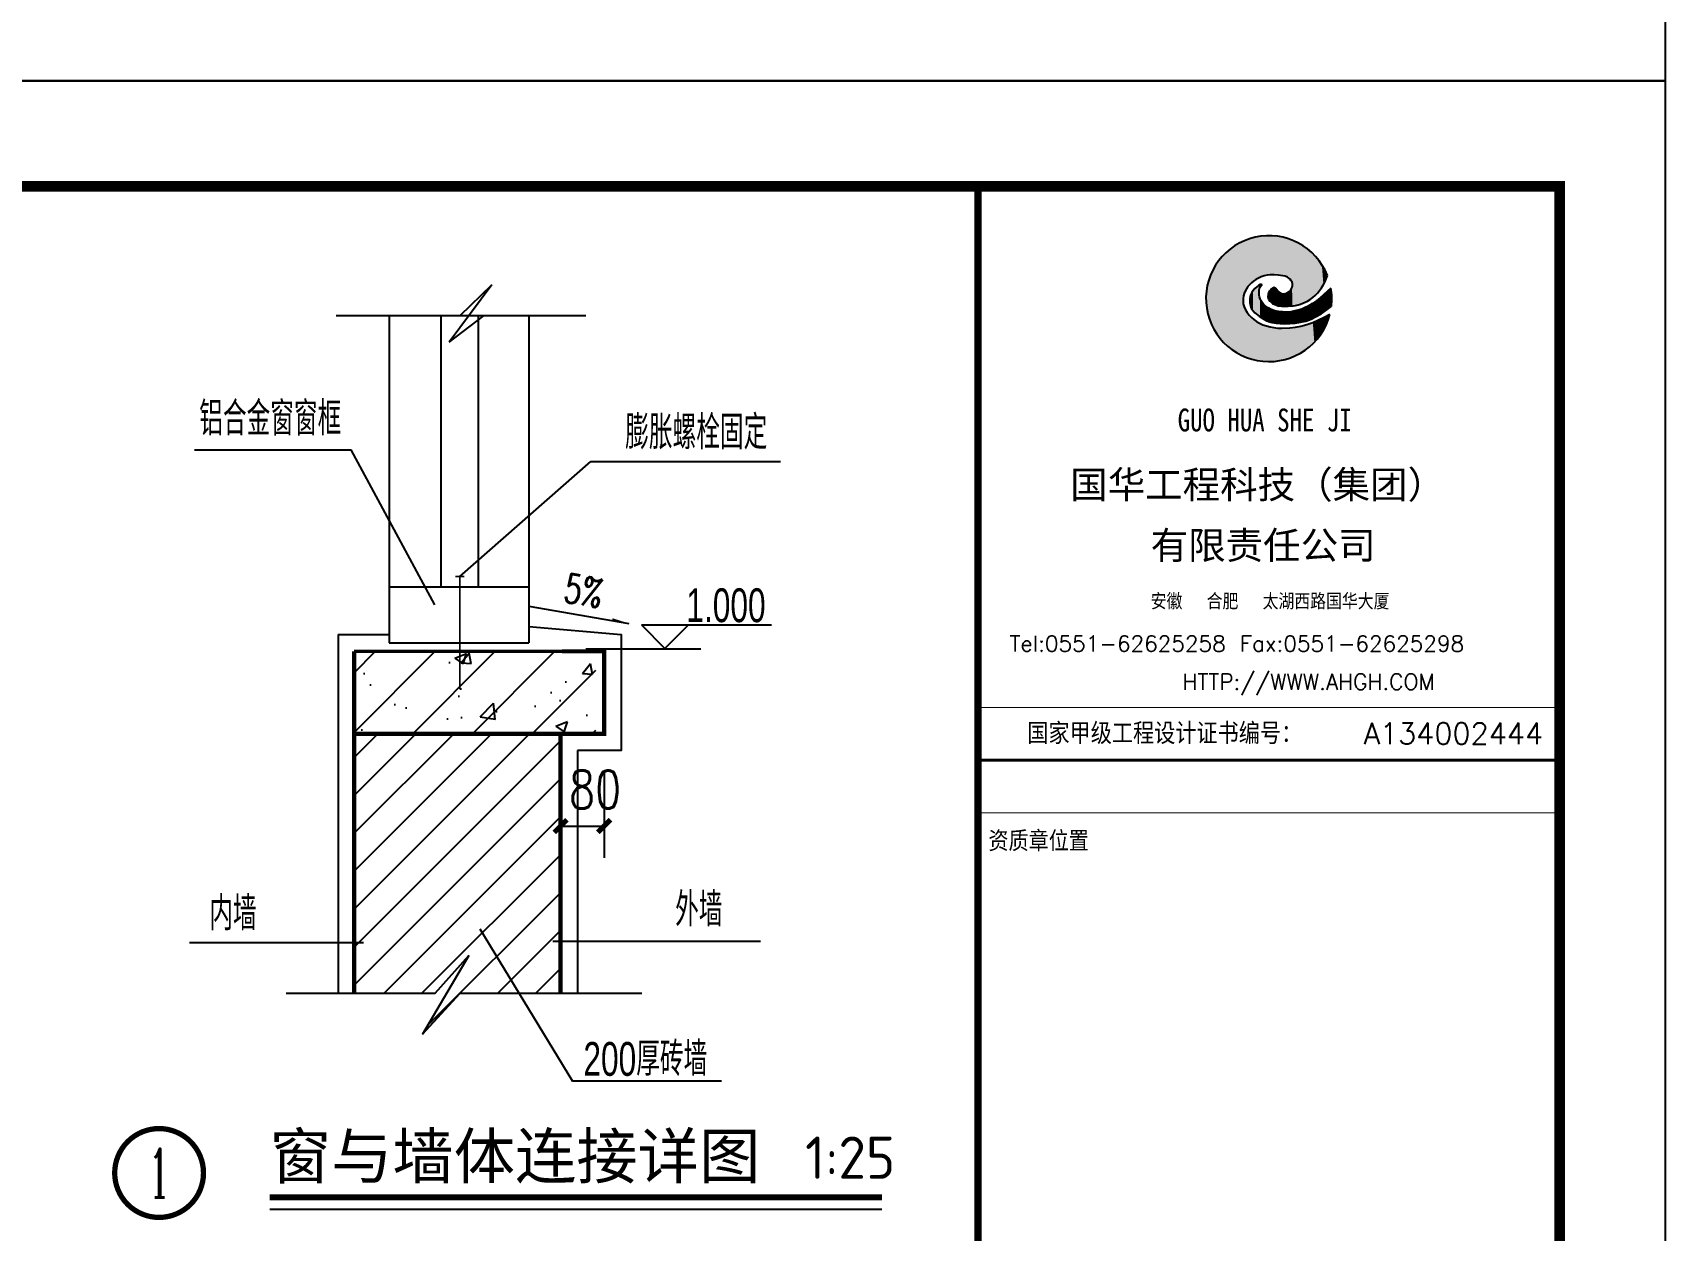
# Model space of a CAD drawing. Extents: x -21908402 to 2288787, y 79687 to 5079726.
# Drawn here: x 2233002 to 2263887, y 176743 to 199396 of the extents above; entities that cross this region are included whole.
import ezdxf
from ezdxf.enums import TextEntityAlignment as Align

# ---------------------------------------------------------------- set-up
doc = ezdxf.new("R2010")
doc.units = 0
doc.header["$LTSCALE"] = 1000
doc.layers.get('0').update_dxf_attribs({"linetype": 'CONTINUOUS'})
doc.layers.get('DEFPOINTS').update_dxf_attribs({"linetype": 'CONTINUOUS'})
for name, color, linetype in [('0___1', 7, 'CONTINUOUS'), ('3', 123, 'CONTINUOUS'), ('DIM_IDEN', 3, 'CONTINUOUS'), ('DIM_SYMB', 3, 'CONTINUOUS'), ('PP-PM-TK', 7, 'CONTINUOUS'), ('PUB_DIM', 3, 'CONTINUOUS'), ('PUB_TEXT', 7, 'CONTINUOUS'), ('PUB_TITLE', 4, 'CONTINUOUS'), ('填充', 8, 'CONTINUOUS')]:
    doc.layers.add(name, color=color, linetype=linetype)
doc.styles.add('-黑体', font='simhei.ttf', dxfattribs={"width": 0.8})
doc.styles.add('_TCH_DIM', font='SIMPLEX', dxfattribs={"bigfont": 'GBCBIG'})
doc.styles.add('_TCH_LABEL', font='COMPLEX', dxfattribs={"bigfont": 'GBCBIG'})
doc.styles.add('CHIN-1', font='')
doc.styles.add('DIM_FONT', font='simplex.shx', dxfattribs={"width": 0.8})
doc.styles.add('SM', font='SIM08', dxfattribs={"width": 0.7, "height": 5, "bigfont": 'HZTXT'})
doc.styles.get("Standard").update_dxf_attribs({"font": 'tssdeng.shx', "width": 0.7, "bigfont": 'hztxt.shx'})
doc.styles.add('STYLE1', font='simhei.ttf', dxfattribs={"width": 0.8})
doc.styles.add('TQ', font='txt.shx', dxfattribs={"width": 0.8, "bigfont": 'hztxt.shx'})
doc.styles.get('CHIN-1').set_extended_font_data('SimSun')
doc.dimstyles.new('DIMN150', dxfattribs={"dimscale": 1.5, "dimtxt": 300, "dimasz": 100, "dimexe": 250, "dimexo": 300, "dimgap": 150, "dimtad": 1, "dimdec": 0, "dimzin": 0, "dimtxsty": 'DIM_FONT', "dimblk": 'ARCHTICK', "dimcen": 0.09, "dimclrt": 7, "dimazin": 3, "dimtfac": 1, "dimtdec": 0, "dimtix": 1, "dimtmove": 0, "dimatfit": 3, "dimtolj": 1, "dimtzin": 0})

# ---------------------------------------------------------------- blocks, each defined once
blk = doc.blocks.new('*U16')
at = {"layer": 'PP-PM-TK', "color": 1}
for points in [[(-504, 535), (-434, -593), (-434, 589)], [(-434, 589), (-390, -619), (-390, 622)], [(-434, -593), (-434, 589), (-390, -619)], [(-390, 622), (-310, -666), (-310, 662)], [(-390, -619), (-390, 622), (-310, -666)], [(-310, 662), (-302, -669), (-302, 667)], [(-310, -666), (-310, 662), (-302, -669)], [(-302, 667), (-300, 1), (-300, 667)], [(-300, 667), (-299, 9), (-299, 668)], [(-299, 668), (-289, 51), (-289, 673)], [(-289, 673), (-287, 62), (-287, 674)], [(-287, 674), (-274, 89), (-274, 680)], [(-274, 680), (-262, 115), (-262, 686)], [(-262, 686), (-255, 126), (-255, 688)], [(-262, 686), (-262, 115), (-262, 686)], [(-255, 688), (-231, 157), (-231, 695)], [(-231, 695), (-227, 163), (-227, 696)], [(-227, 696), (-222, 168), (-222, 697)], [(-222, 697), (-221, 168), (-221, 697)], [(-221, 697), (-215, 174), (-215, 699)], [(-215, 699), (-211, 177), (-211, 700)], [(-211, 700), (-202, 186), (-202, 703)], [(-202, 703), (-199, 188), (-199, 704)], [(-199, 704), (-185, 201), (-185, 708)], [(-185, 708), (-183, 203), (-183, 708)], [(-183, 708), (-179, 206), (-179, 709)], [(-179, 709), (-176, 208), (-176, 710)], [(-176, 710), (-175, 208), (-175, 710)], [(-175, 710), (-163, 216), (-163, 714)], [(-163, 714), (-142, 228), (-142, 719)], [(-142, 719), (-124, 239), (-124, 724)], [(-124, 724), (-123, 240), (-123, 724)], [(-123, 724), (-122, 240), (-122, 724)], [(-122, 724), (-114, 243), (-114, 725)], [(-114, 725), (-112, 244), (-112, 725)], [(-112, 725), (-112, 244), (-112, 725)], [(-112, 725), (-111, 244), (-111, 725)], [(-111, 725), (-110, 245), (-110, 725)], [(-110, 725), (-105, 247), (-105, 725)], [(-105, 725), (-102, 248), (-102, 726)], [(-102, 726), (-101, 249), (-101, 726)], [(-101, 726), (-95, 251), (-95, 726)], [(-95, 726), (-89, 254), (-89, 727)], [(-89, 727), (-85, 255), (-85, 727)], [(-85, 727), (-83, 256), (-83, 727)], [(-83, 727), (-79, 257), (-79, 727)], [(-79, 727), (-59, 265), (-59, 729)], [(-59, 729), (-54, 267), (-54, 729)], [(-54, 729), (-45, 270), (-45, 730)], [(-45, 730), (-34, 272), (-34, 731)], [(-34, 731), (-28, 273), (-28, 731)], [(-28, 731), (-19, 276), (-19, 732)], [(-19, 732), (-12, 276), (-12, 732)], [(-12, 732), (-10, 277), (-10, 732)], [(-10, 732), (-10, 277), (-10, 732)], [(-10, 732), (-9, 277), (-9, 732)], [(-9, 732), (-4, 277), (-4, 733)], [(-4, 733), (-3, 277), (-3, 733)], [(-3, 733), (2, 278), (2, 733)], [(2, 733), (7, 279), (7, 734)], [(7, 734), (16, 280), (16, 734)], [(16, 280), (16, 734), (18, 279)], [(16, 734), (18, 279), (18, 734)], [(18, 279), (18, 734), (21, 279)], [(21, 279), (21, 734), (28, 279)], [(28, 279), (28, 733), (30, 279)], [(30, 279), (30, 733), (40, 278)], [(40, 278), (40, 732), (44, 278)], [(44, 278), (44, 731), (58, 277)], [(58, 277), (58, 730), (69, 276)], [(69, 276), (69, 728), (70, 276)], [(70, 276), (70, 728), (84, 275)], [(84, 275), (84, 726), (85, 275)], [(85, 275), (85, 726), (108, 274)], [(108, 274), (108, 723), (108, 274)], [(108, 274), (108, 723), (108, 274)], [(108, 274), (108, 723), (109, 274)], [(109, 274), (109, 723), (112, 273)], [(112, 273), (112, 723), (135, 270)], [(135, 270), (135, 720), (147, 269)], [(147, 269), (147, 719), (152, 268)], [(152, 268), (152, 718), (152, 268)], [(152, 268), (152, 718), (159, 268)], [(159, 268), (159, 717), (160, 267)], [(160, 267), (160, 717), (164, 267)], [(164, 267), (164, 716), (171, 265)], [(171, 265), (171, 713), (179, 263)], [(179, 263), (179, 711), (185, 262)], [(185, 262), (185, 709), (191, 261)], [(191, 261), (191, 707), (207, 254)], [(207, 254), (207, 702), (209, 253)], [(209, 253), (209, 701), (217, 250)], [(217, 250), (217, 698), (225, 244)], [(225, 244), (225, 696), (243, 230)], [(243, 230), (243, 690), (246, 228)], [(246, 228), (246, 689), (248, 227)], [(248, 227), (248, 688), (249, 226)], [(249, 226), (249, 688), (255, 216)], [(255, 216), (255, 686), (266, 199)], [(266, 199), (266, 682), (270, 192)], [(270, 192), (270, 681), (276, 155)], [(-627, 377), (-598, -422), (-598, 427)], [(-598, 427), (-540, -498), (-540, 493)], [(-598, -422), (-598, 427), (-540, -498)], [(-540, 493), (-504, -531), (-504, 535)], [(-540, -498), (-540, 493), (-504, -531)], [(-504, -531), (-504, 535), (-434, -593)], [(-715, 168), (-689, -255), (-689, 245)], [(-689, 245), (-669, -296), (-669, 303)], [(-689, -255), (-689, 245), (-669, -296)], [(-669, 303), (-627, -384), (-627, 377)], [(-669, -296), (-669, 303), (-627, -384)], [(-627, -384), (-627, 377), (-598, -422)], [(-734, 26), (-725, -117), (-725, 92)], [(-725, 92), (-715, -155), (-715, 168)], [(-725, -117), (-725, 92), (-715, -155)], [(-715, -155), (-715, 168), (-689, -255)], [(-222, 3), (-221, -43), (-221, 4)], [(-221, 4), (-215, -82), (-215, 32)], [(-221, -43), (-221, 4), (-215, -82)], [(-215, 32), (-211, -92), (-211, 48)], [(-215, -82), (-215, 32), (-211, -92)], [(-211, 48), (-202, -118), (-202, 68)], [(-211, -92), (-211, 48), (-202, -118)], [(-202, 68), (-199, -122), (-199, 73)], [(-202, -118), (-202, 68), (-199, -122)], [(-199, 73), (-185, -143), (-185, 93)], [(-199, -122), (-199, 73), (-185, -143)], [(-185, 93), (-183, -145), (-183, 96)], [(-185, -143), (-185, 93), (-183, -145)], [(-183, 96), (-179, -149), (-179, 100)], [(-183, -145), (-183, 96), (-179, -149)], [(-179, 100), (-176, -152), (-176, 103)], [(-179, -149), (-179, 100), (-176, -152)], [(-176, 103), (-175, -153), (-175, 104)], [(-176, -152), (-176, 103), (-175, -153)], [(-175, 104), (-163, -165), (-163, 116)], [(-175, -153), (-175, 104), (-163, -165)], [(-163, 116), (-142, -181), (-142, 137)], [(-163, -165), (-163, 116), (-142, -181)], [(-142, 137), (-124, -195), (-124, 151)], [(-142, -181), (-142, 137), (-124, -195)], [(-124, 151), (-123, -196), (-123, 152)], [(-124, -195), (-124, 151), (-123, -196)], [(-123, 152), (-122, -196), (-122, 153)], [(-123, -196), (-123, 152), (-122, -196)], [(-122, 153), (-114, -202), (-114, 157)], [(-122, -196), (-122, 153), (-114, -202)], [(-114, 157), (-112, 107), (-112, 158)], [(-114, -202), (-114, 87), (-112, -204)], [(-112, 158), (-111, 117), (-111, 159)], [(-112, 158), (-112, 108), (-112, 158)], [(-112, -204), (-112, 45), (-112, -204)], [(-112, -204), (-112, 42), (-111, -204)], [(-111, 159), (-110, 119), (-110, 159)], [(-111, -204), (-111, 38), (-110, -205)], [(-110, 159), (-105, 131), (-105, 162)], [(-110, -205), (-110, 34), (-105, -208)], [(-105, 162), (-102, 135), (-102, 164)], [(-105, -208), (-105, 12), (-102, -210)], [(-102, 164), (-101, 137), (-101, 165)], [(-101, 165), (-95, 145), (-95, 166)], [(-95, 166), (-89, 151), (-89, 167)], [(-12, 25), (-10, 11), (-10, 47)], [(-10, 47), (-9, 4), (-9, 50)], [(-10, 11), (-10, 47), (-10, 10)], [(-10, 47), (-10, 10), (-10, 47)], [(-10, 10), (-10, 47), (-9, 4)], [(-9, 50), (-4, -7), (-4, 68)], [(-9, 4), (-9, 50), (-4, -7)], [(-4, 68), (-3, -8), (-3, 69)], [(-4, -7), (-4, 68), (-3, -8)], [(-3, 69), (2, -19), (2, 80)], [(-3, -8), (-3, 69), (2, -19)], [(2, 80), (7, -24), (7, 87)], [(2, -19), (2, 80), (7, -24)], [(7, 87), (16, -35), (16, 98)], [(7, -24), (7, 87), (16, -35)], [(16, 98), (18, -37), (18, 100)], [(16, -35), (16, 98), (18, -37)], [(18, 100), (21, -39), (21, 103)], [(18, -37), (18, 100), (21, -39)], [(21, 103), (28, -45), (28, 111)], [(21, -39), (21, 103), (28, -45)], [(28, 111), (30, -46), (30, 113)], [(28, -45), (28, 111), (30, -46)], [(30, 113), (40, -53), (40, 121)], [(30, -46), (30, 113), (40, -53)], [(40, 121), (44, -56), (44, 124)], [(40, -53), (40, 121), (44, -56)], [(44, 124), (58, -63), (58, 135)], [(44, -56), (44, 124), (58, -63)], [(58, -63), (58, 135), (69, -69)], [(69, -69), (69, 126), (70, -69)], [(70, -69), (70, 125), (84, -74)], [(84, -74), (84, 113), (85, -74)], [(85, -74), (85, 112), (108, -81)], [(108, -81), (108, 88), (108, -82)], [(108, -82), (108, 87), (108, -82)], [(108, -82), (108, 87), (109, -82)], [(109, -82), (109, 87), (112, -82)], [(112, -82), (112, 84), (135, -86)], [(135, -86), (135, 66), (147, -88)], [(147, -88), (147, 62), (152, -88)], [(152, -88), (152, 60), (152, -89)], [(152, -89), (152, 60), (159, -89)], [(159, -89), (159, 59), (160, -89)], [(160, -89), (160, 59), (164, -89)], [(164, -89), (164, 59), (171, -89)], [(171, 58), (179, -90), (179, 60)], [(171, -89), (171, 58), (179, -90)], [(179, 60), (185, -90), (185, 61)], [(179, -90), (179, 60), (185, -90)], [(185, 61), (191, -90), (191, 62)], [(191, 62), (207, -89), (207, 65)], [(207, 65), (209, -89), (209, 66)], [(209, 66), (217, -89), (217, 70)], [(217, 70), (225, -89), (225, 75)], [(225, 75), (243, -87), (243, 86)], [(243, 86), (246, -86), (246, 91)], [(246, 91), (248, -86), (248, 93)], [(248, 93), (249, -86), (249, 94)], [(249, 94), (255, -86), (255, 102)], [(255, 102), (266, -84), (266, 117)], [(266, 117), (270, -84), (270, 133)], [(270, 133), (276, -83), (276, 155)], [(569, -14), (588, -190), (588, 2)], [(588, 2), (593, -187), (593, 6)], [(593, 6), (610, -177), (610, 20)], [(610, 20), (616, -173), (616, 25)], [(616, 25), (618, -171), (618, 27)], [(618, 27), (637, -159), (637, 43)], [(637, 43), (643, -155), (643, 48)], [(643, 48), (653, -148), (653, 57)], [(653, 57), (662, -142), (662, 66)], [(662, 66), (664, -140), (664, 68)], [(664, 68), (683, -126), (683, 86)], [(683, 86), (711, -105), (711, 112)], [(711, 112), (724, -95), (724, 124)], [(-302, -669), (-302, -30), (-300, -669)], [(-300, -669), (-300, -43), (-299, -670)], [(-299, -670), (-299, -61), (-289, -673)], [(-289, -673), (-289, -97), (-287, -674)], [(-287, -674), (-287, -102), (-274, -679)], [(-274, -679), (-274, -130), (-262, -683)], [(-262, -683), (-262, -150), (-262, -683)], [(-262, -683), (-262, -150), (-255, -686)], [(-255, -686), (-255, -162), (-231, -694)], [(-102, -210), (-102, -2), (-101, -212)], [(-101, -212), (-101, -5), (-95, -215)], [(-95, -215), (-95, -17), (-89, -219)], [(-89, -219), (-89, -28), (-85, -222)], [(-85, -222), (-85, -35), (-83, -223)], [(-83, -223), (-83, -39), (-79, -226)], [(-79, -226), (-79, -46), (-59, -239)], [(-59, -239), (-59, -68), (-54, -241)], [(-54, -241), (-54, -73), (-45, -246)], [(-45, -246), (-45, -83), (-34, -252)], [(-34, -252), (-34, -91), (-28, -254)], [(-28, -254), (-28, -95), (-19, -259)], [(-19, -259), (-19, -101), (-12, -263)], [(-12, -263), (-12, -106), (-10, -264)], [(-10, -264), (-10, -108), (-10, -264)], [(-10, -264), (-10, -108), (-9, -264)], [(-9, -264), (-9, -108), (-4, -267)], [(-4, -267), (-4, -111), (-3, -267)], [(-3, -267), (-3, -111), (2, -269)], [(2, -269), (2, -114), (7, -270)], [(7, -270), (7, -116), (16, -273)], [(16, -273), (16, -121), (18, -274)], [(18, -274), (18, -122), (21, -274)], [(21, -274), (21, -123), (28, -277)], [(28, -277), (28, -127), (30, -277)], [(30, -277), (30, -128), (40, -280)], [(40, -280), (40, -131), (44, -281)], [(44, -281), (44, -133), (58, -283)], [(58, -283), (58, -137), (69, -285)], [(69, -285), (69, -141), (70, -285)], [(70, -285), (70, -141), (84, -288)], [(84, -288), (84, -144), (85, -288)], [(85, -288), (85, -144), (108, -289)], [(108, -289), (108, -149), (108, -289)], [(108, -289), (108, -149), (108, -289)], [(108, -289), (108, -149), (109, -289)], [(109, -289), (109, -150), (112, -289)], [(112, -289), (112, -150), (135, -291)], [(135, -291), (135, -153), (147, -291)], [(147, -291), (147, -154), (152, -291)], [(152, -291), (152, -155), (152, -291)], [(152, -291), (152, -155), (159, -292)], [(159, -292), (159, -155), (160, -292)], [(160, -292), (160, -156), (164, -292)], [(164, -292), (164, -156), (171, -292)], [(171, -292), (171, -156), (179, -293)], [(207, -156), (209, -291), (209, -156)], [(209, -156), (217, -291), (217, -155)], [(217, -155), (225, -290), (225, -155)], [(225, -155), (243, -289), (243, -153)], [(243, -153), (246, -289), (246, -153)], [(246, -153), (248, -289), (248, -153)], [(248, -153), (249, -289), (249, -153)], [(249, -153), (255, -289), (255, -152)], [(255, -152), (266, -288), (266, -150)], [(266, -150), (270, -288), (270, -150)], [(270, -150), (276, -288), (276, -149)], [(276, -149), (283, -287), (283, -147)], [(283, -147), (296, -287), (296, -145)], [(296, -145), (302, -286), (302, -144)], [(302, -144), (307, -286), (307, -143)], [(307, -143), (311, -285), (311, -142)], [(311, -142), (341, -281), (341, -133)], [(341, -133), (369, -276), (369, -125)], [(369, -125), (375, -275), (375, -123)], [(375, -123), (377, -275), (377, -123)], [(377, -123), (383, -273), (383, -121)], [(383, -121), (397, -269), (397, -115)], [(397, -115), (421, -264), (421, -104)], [(421, -104), (431, -261), (431, -100)], [(431, -100), (444, -256), (444, -94)], [(444, -94), (450, -254), (450, -91)], [(450, -91), (460, -250), (460, -87)], [(460, -87), (483, -242), (483, -74)], [(483, -74), (492, -239), (492, -68)], [(492, -68), (509, -231), (509, -58)], [(492, -68), (492, -239), (492, -68)], [(509, -58), (512, -229), (512, -56)], [(512, -56), (513, -229), (513, -55)], [(513, -55), (530, -221), (530, -43)], [(530, -43), (542, -215), (542, -35)], [(542, -35), (552, -210), (552, -28)], [(552, -28), (555, -209), (555, -25)], [(555, -25), (569, -201), (569, -14)], [(683, -260), (683, -197), (711, -183)], [(-231, -694), (-231, -192), (-227, -695)], [(-227, -695), (-227, -195), (-222, -697)], [(-222, -697), (-222, -201), (-221, -697)], [(-221, -697), (-221, -201), (-215, -699)], [(-215, -699), (-215, -207), (-211, -701)], [(-211, -701), (-211, -210), (-202, -704)], [(-202, -704), (-202, -219), (-199, -705)], [(-199, -705), (-199, -222), (-185, -710)], [(-185, -710), (-185, -235), (-183, -711)], [(-183, -711), (-183, -237), (-179, -712)], [(-179, -712), (-179, -241), (-176, -713)], [(-176, -713), (-176, -244), (-175, -713)], [(-175, -713), (-175, -244), (-163, -715)], [(-163, -715), (-163, -252), (-142, -718)], [(-142, -718), (-142, -265), (-124, -721)], [(-124, -721), (-124, -276), (-123, -721)], [(-123, -721), (-123, -277), (-122, -721)], [(-122, -721), (-122, -277), (-114, -722)], [(-114, -722), (-114, -282), (-112, -723)], [(-112, -723), (-112, -284), (-112, -723)], [(-112, -723), (-112, -284), (-111, -723)], [(-111, -723), (-111, -284), (-110, -723)], [(-110, -723), (-110, -285), (-105, -724)], [(-105, -724), (-105, -287), (-102, -724)], [(-102, -724), (-102, -288), (-101, -724)], [(-101, -724), (-101, -289), (-95, -725)], [(-95, -725), (-95, -291), (-89, -726)], [(-89, -726), (-89, -294), (-85, -727)], [(-85, -727), (-85, -295), (-83, -727)], [(-83, -727), (-83, -296), (-79, -727)], [(-79, -727), (-79, -298), (-59, -730)], [(-59, -730), (-59, -306), (-54, -731)], [(-54, -731), (-54, -308), (-45, -732)], [(-45, -732), (-45, -312), (-34, -734)], [(152, -344), (152, -716), (152, -344)], [(152, -344), (159, -714), (159, -344)], [(159, -344), (160, -714), (160, -344)], [(160, -344), (164, -713), (164, -344)], [(164, -344), (171, -711), (171, -344)], [(171, -344), (179, -709), (179, -343)], [(179, -343), (185, -707), (185, -343)], [(185, -343), (191, -706), (191, -343)], [(191, -343), (207, -702), (207, -342)], [(207, -342), (209, -701), (209, -342)], [(209, -342), (217, -699), (217, -342)], [(217, -342), (225, -697), (225, -341)], [(225, -341), (243, -693), (243, -340)], [(243, -340), (246, -692), (246, -340)], [(246, -340), (248, -692), (248, -340)], [(248, -340), (249, -691), (249, -340)], [(249, -340), (255, -688), (255, -339)], [(255, -339), (266, -683), (266, -338)], [(266, -338), (270, -681), (270, -338)], [(270, -338), (276, -678), (276, -337)], [(276, -337), (283, -675), (283, -337)], [(283, -337), (296, -669), (296, -335)], [(296, -335), (302, -666), (302, -335)], [(302, -335), (307, -664), (307, -334)], [(307, -334), (311, -662), (311, -334)], [(311, -334), (341, -648), (341, -328)], [(341, -328), (369, -634), (369, -323)], [(369, -323), (375, -631), (375, -322)], [(375, -322), (377, -631), (377, -322)], [(377, -322), (383, -626), (383, -320)], [(383, -320), (397, -616), (397, -316)], [(397, -316), (421, -598), (421, -309)], [(421, -309), (431, -591), (431, -307)], [(431, -307), (444, -581), (444, -303)], [(444, -303), (450, -576), (450, -300)], [(450, -300), (460, -569), (460, -297)], [(460, -297), (483, -552), (483, -288)], [(483, -288), (492, -546), (492, -285)], [(492, -284), (509, -527), (509, -278)], [(492, -285), (492, -545), (492, -284)], [(509, -278), (512, -524), (512, -277)], [(512, -277), (513, -522), (513, -276)], [(513, -276), (530, -504), (530, -269)], [(530, -269), (542, -491), (542, -263)], [(542, -263), (552, -480), (552, -258)], [(552, -258), (555, -476), (555, -257)], [(555, -257), (569, -461), (569, -251)], [(569, -251), (588, -440), (588, -242)], [(588, -242), (593, -432), (593, -239)], [(593, -239), (610, -405), (610, -232)], [(610, -232), (616, -395), (616, -229)], [(616, -229), (618, -391), (618, -228)], [(618, -228), (637, -360), (637, -219)], [(637, -219), (643, -350), (643, -217)], [(643, -217), (653, -334), (653, -212)], [(653, -212), (662, -318), (662, -207)], [(662, -207), (664, -312), (664, -206)], [(664, -206), (683, -260), (683, -197)]]:
    blk.add_solid(points, dxfattribs=at)
at = {"layer": 'PP-PM-TK', "color": 1, "extrusion": (0, 0, -1)}
for points in [[(302, -30), (302, 667), (300, 1)], [(300, 1), (300, 667), (299, 9)], [(299, 9), (299, 668), (289, 51)], [(289, 51), (289, 673), (287, 62)], [(287, 62), (287, 674), (274, 89)], [(274, 89), (274, 680), (262, 115)], [(262, 115), (262, 686), (262, 115)], [(262, 115), (262, 686), (255, 126)], [(255, 126), (255, 688), (231, 157)], [(231, 157), (231, 695), (227, 163)], [(227, 163), (227, 696), (222, 168)], [(222, 168), (222, 697), (221, 168)], [(221, 168), (221, 697), (215, 174)], [(215, 174), (215, 699), (211, 177)], [(211, 177), (211, 700), (202, 186)], [(202, 186), (202, 703), (199, 188)], [(199, 188), (199, 704), (185, 201)], [(185, 201), (185, 708), (183, 203)], [(183, 203), (183, 708), (179, 206)], [(179, 206), (179, 709), (176, 208)], [(176, 208), (176, 710), (175, 208)], [(175, 208), (175, 710), (163, 216)], [(163, 216), (163, 714), (142, 228)], [(142, 228), (142, 719), (124, 239)], [(124, 239), (124, 724), (123, 240)], [(123, 240), (123, 724), (122, 240)], [(122, 240), (122, 724), (114, 243)], [(114, 243), (114, 725), (112, 244)], [(112, 244), (112, 725), (112, 244)], [(112, 244), (112, 725), (111, 244)], [(111, 244), (111, 725), (110, 245)], [(110, 245), (110, 725), (105, 247)], [(105, 247), (105, 725), (102, 248)], [(102, 248), (102, 726), (101, 249)], [(101, 249), (101, 726), (95, 251)], [(95, 251), (95, 726), (89, 254)], [(89, 254), (89, 727), (85, 255)], [(85, 255), (85, 727), (83, 256)], [(83, 256), (83, 727), (79, 257)], [(79, 257), (79, 727), (59, 265)], [(59, 265), (59, 729), (54, 267)], [(54, 267), (54, 729), (45, 270)], [(45, 270), (45, 730), (34, 272)], [(34, 272), (34, 731), (28, 273)], [(28, 273), (28, 731), (19, 276)], [(19, 276), (19, 732), (12, 276)], [(12, 276), (12, 732), (10, 277)], [(10, 277), (10, 732), (10, 277)], [(10, 277), (10, 732), (9, 277)], [(9, 277), (9, 732), (4, 277)], [(4, 277), (4, 733), (3, 277)], [(3, 277), (3, 733), (-2, 278)], [(-2, 278), (-2, 733), (-7, 279)], [(-7, 279), (-7, 734), (-16, 280)], [(-18, 734), (-21, 279), (-21, 734)], [(-21, 734), (-28, 279), (-28, 733)], [(-28, 733), (-30, 279), (-30, 733)], [(-30, 733), (-40, 278), (-40, 732)], [(-40, 732), (-44, 278), (-44, 731)], [(-44, 731), (-58, 277), (-58, 730)], [(-58, 730), (-69, 276), (-69, 728)], [(-69, 728), (-70, 276), (-70, 728)], [(-70, 728), (-84, 275), (-84, 726)], [(-84, 726), (-85, 275), (-85, 726)], [(-85, 726), (-108, 274), (-108, 723)], [(-108, 723), (-108, 274), (-108, 723)], [(-108, 723), (-108, 274), (-108, 723)], [(-108, 723), (-109, 274), (-109, 723)], [(-109, 723), (-112, 273), (-112, 723)], [(-112, 723), (-135, 270), (-135, 720)], [(-135, 720), (-147, 269), (-147, 719)], [(-147, 719), (-152, 268), (-152, 718)], [(-152, 718), (-152, 268), (-152, 718)], [(-152, 718), (-159, 268), (-159, 717)], [(-159, 717), (-160, 267), (-160, 717)], [(-160, 717), (-164, 267), (-164, 716)], [(-164, 716), (-171, 265), (-171, 713)], [(-171, 713), (-179, 263), (-179, 711)], [(-179, 711), (-185, 262), (-185, 709)], [(-185, 709), (-191, 261), (-191, 707)], [(-191, 707), (-207, 254), (-207, 702)], [(-207, 702), (-209, 253), (-209, 701)], [(-209, 701), (-217, 250), (-217, 698)], [(-217, 698), (-225, 244), (-225, 696)], [(-225, 696), (-243, 230), (-243, 690)], [(-243, 690), (-246, 228), (-246, 689)], [(-246, 689), (-248, 227), (-248, 688)], [(-248, 688), (-249, 226), (-249, 688)], [(-249, 688), (-255, 216), (-255, 686)], [(-255, 686), (-266, 199), (-266, 682)], [(-266, 682), (-270, 192), (-270, 681)], [(-270, 681), (-276, 155), (-276, 679)], [(-276, -83), (-276, 679), (-283, -83)], [(-276, 679), (-283, -83), (-283, 677)], [(-283, -83), (-283, 677), (-296, -80)], [(-283, 677), (-296, -80), (-296, 672)], [(-296, -80), (-296, 672), (-302, -79)], [(-296, 672), (-302, -79), (-302, 669)], [(-302, -79), (-302, 669), (-307, -78)], [(-302, 669), (-307, -78), (-307, 666)], [(-307, -78), (-307, 666), (-311, -77)], [(-307, 666), (-311, -77), (-311, 664)], [(-311, -77), (-311, 664), (-341, -71)], [(-311, 664), (-341, -71), (-341, 647)], [(-341, -71), (-341, 647), (-369, -62)], [(-341, 647), (-369, -62), (-369, 631)], [(-369, -62), (-369, 631), (-375, -61)], [(-369, 631), (-375, -61), (-375, 628)], [(-375, -61), (-375, 628), (-377, -60)], [(-375, 628), (-377, -60), (-377, 627)], [(-377, -60), (-377, 627), (-383, -58)], [(-377, 627), (-383, -58), (-383, 623)], [(-383, -58), (-383, 623), (-397, -54)], [(-383, 623), (-397, -54), (-397, 616)], [(-397, -54), (-397, 616), (-421, -43)], [(-397, 616), (-421, -43), (-421, 602)], [(-421, -43), (-421, 602), (-431, -38)], [(-421, 602), (-431, -38), (-431, 594)], [(-431, -38), (-431, 594), (-444, -32)], [(-431, 594), (-444, -32), (-444, 582)], [(-444, -32), (-444, 582), (-450, -29)], [(-444, 582), (-450, -29), (-450, 577)], [(-450, -29), (-450, 577), (-460, -23)], [(-450, 577), (-460, -23), (-460, 568)], [(-460, -23), (-460, 568), (-483, -10)], [(-460, 568), (-483, -10), (-483, 549)], [(-483, -10), (-483, 549), (-492, -3)], [(-483, 549), (-492, -3), (-492, 541)], [(-492, -3), (-492, 541), (-492, -3)], [(-492, 541), (-492, -3), (-492, 541)], [(-492, -3), (-492, 541), (-509, 10)], [(-492, 541), (-509, 10), (-509, 527)], [(-509, 10), (-509, 527), (-512, 12)], [(-509, 527), (-512, 12), (-512, 524)], [(-512, 12), (-512, 524), (-513, 13)], [(-512, 524), (-513, 13), (-513, 523)], [(-513, 13), (-513, 523), (-530, 27)], [(-513, 523), (-530, 27), (-530, 509)], [(-530, 27), (-530, 509), (-542, 38)], [(-530, 509), (-542, 38), (-542, 493)], [(-542, 38), (-542, 493), (-552, 48)], [(-542, 493), (-552, 48), (-552, 481)], [(-552, 48), (-552, 481), (-555, 52)], [(-552, 481), (-555, 52), (-555, 476)], [(-555, 52), (-555, 476), (-569, 65)], [(-555, 476), (-569, 65), (-569, 460)], [(-569, 65), (-569, 460), (-588, 89)], [(-569, 460), (-588, 89), (-588, 435)], [(-588, 89), (-588, 435), (-593, 95)], [(-588, 435), (-593, 95), (-593, 429)], [(-593, 95), (-593, 429), (-610, 118)], [(-593, 429), (-610, 118), (-610, 408)], [(-610, 118), (-610, 408), (-616, 126)], [(-610, 408), (-616, 126), (-616, 400)], [(-616, 126), (-616, 400), (-618, 131)], [(-616, 400), (-618, 131), (-618, 397)], [(-618, 131), (-618, 397), (-637, 164)], [(-618, 397), (-637, 164), (-637, 361)], [(-637, 164), (-637, 361), (-643, 175)], [(-637, 361), (-643, 175), (-643, 349)], [(-643, 175), (-643, 349), (-653, 192)], [(-643, 349), (-653, 192), (-653, 330)], [(-653, 192), (-653, 330), (-662, 217)], [(-653, 330), (-662, 217), (-662, 311)], [(-662, 217), (-662, 311), (-664, 222)], [(-662, 311), (-664, 222), (-664, 307)], [(-664, 222), (-664, 307), (-683, 270)], [(114, 87), (114, 157), (112, 107)], [(114, 87), (112, -204), (112, 45)], [(112, 107), (112, 158), (112, 108)], [(112, 108), (112, 158), (111, 117)], [(112, 45), (112, -204), (112, 42)], [(112, 42), (111, -204), (111, 38)], [(111, 117), (111, 159), (110, 119)], [(111, 38), (110, -205), (110, 34)], [(110, 119), (110, 159), (105, 131)], [(110, 34), (105, -208), (105, 12)], [(105, 131), (105, 162), (102, 135)], [(105, 12), (102, -210), (102, -2)], [(102, 135), (102, 164), (101, 137)], [(101, 137), (101, 165), (95, 145)], [(95, 145), (95, 166), (89, 151)], [(89, 151), (89, 167), (85, 154)], [(89, 167), (85, 154), (85, 164)], [(85, 154), (85, 164), (83, 163)], [(-58, 135), (-69, -69), (-69, 126)], [(-69, 126), (-70, -69), (-70, 125)], [(-70, 125), (-84, -74), (-84, 113)], [(-84, 113), (-85, -74), (-85, 112)], [(-85, 112), (-108, -81), (-108, 88)], [(-108, 88), (-108, -82), (-108, 87)], [(-108, 87), (-108, -82), (-108, 87)], [(-108, 87), (-109, -82), (-109, 87)], [(-109, 87), (-112, -82), (-112, 84)], [(-112, 84), (-135, -86), (-135, 66)], [(-135, 66), (-147, -88), (-147, 62)], [(-147, 62), (-152, -88), (-152, 60)], [(-152, 60), (-152, -89), (-152, 60)], [(-152, 60), (-159, -89), (-159, 59)], [(-159, 59), (-160, -89), (-160, 59)], [(-160, 59), (-164, -89), (-164, 59)], [(-164, 59), (-171, -89), (-171, 58)], [(-185, -90), (-185, 61), (-191, -90)], [(-191, -90), (-191, 62), (-207, -89)], [(-207, -89), (-207, 65), (-209, -89)], [(-209, -89), (-209, 66), (-217, -89)], [(-217, -89), (-217, 70), (-225, -89)], [(-225, -89), (-225, 75), (-243, -87)], [(-243, -87), (-243, 86), (-246, -86)], [(-246, -86), (-246, 91), (-248, -86)], [(-248, -86), (-248, 93), (-249, -86)], [(-249, -86), (-249, 94), (-255, -86)], [(-255, -86), (-255, 102), (-266, -84)], [(-266, -84), (-266, 117), (-270, -84)], [(-270, -84), (-270, 133), (-276, -83)], [(-588, -190), (-588, 2), (-593, -187)], [(-593, -187), (-593, 6), (-610, -177)], [(-610, -177), (-610, 20), (-616, -173)], [(-616, -173), (-616, 25), (-618, -171)], [(-618, -171), (-618, 27), (-637, -159)], [(-637, -159), (-637, 43), (-643, -155)], [(-643, -155), (-643, 48), (-653, -148)], [(-653, -148), (-653, 57), (-662, -142)], [(-662, -142), (-662, 66), (-664, -140)], [(-664, -140), (-664, 68), (-683, -126)], [(-683, -126), (-683, 86), (-711, -105)], [(-711, -105), (-711, 112), (-724, -95)], [(-724, -95), (-724, 124), (-729, -91)], [(-724, 124), (-729, -91), (-729, 74)], [(-729, -91), (-729, 74), (-734, 17)], [(302, -30), (300, -669), (300, -43)], [(300, -43), (299, -670), (299, -61)], [(299, -61), (289, -673), (289, -97)], [(289, -97), (287, -674), (287, -102)], [(287, -102), (274, -679), (274, -130)], [(274, -130), (262, -683), (262, -150)], [(262, -150), (262, -683), (262, -150)], [(262, -150), (255, -686), (255, -162)], [(255, -162), (231, -694), (231, -192)], [(102, -2), (101, -212), (101, -5)], [(101, -5), (95, -215), (95, -17)], [(95, -17), (89, -219), (89, -28)], [(89, -28), (85, -222), (85, -35)], [(85, -35), (83, -223), (83, -39)], [(83, -39), (79, -226), (79, -46)], [(79, -46), (59, -239), (59, -68)], [(59, -68), (54, -241), (54, -73)], [(54, -73), (45, -246), (45, -83)], [(45, -83), (34, -252), (34, -91)], [(34, -91), (28, -254), (28, -95)], [(28, -95), (19, -259), (19, -101)], [(19, -101), (12, -263), (12, -106)], [(12, -106), (10, -264), (10, -108)], [(10, -108), (10, -264), (10, -108)], [(10, -108), (9, -264), (9, -108)], [(9, -108), (4, -267), (4, -111)], [(4, -111), (3, -267), (3, -111)], [(3, -111), (-2, -269), (-2, -114)], [(-2, -114), (-7, -270), (-7, -116)], [(-7, -116), (-16, -273), (-16, -121)], [(-16, -121), (-18, -274), (-18, -122)], [(-18, -122), (-21, -274), (-21, -123)], [(-21, -123), (-28, -277), (-28, -127)], [(-28, -127), (-30, -277), (-30, -128)], [(-30, -128), (-40, -280), (-40, -131)], [(-40, -131), (-44, -281), (-44, -133)], [(-44, -133), (-58, -283), (-58, -137)], [(-58, -137), (-69, -285), (-69, -141)], [(-69, -141), (-70, -285), (-70, -141)], [(-70, -141), (-84, -288), (-84, -144)], [(-84, -144), (-85, -288), (-85, -144)], [(-85, -144), (-108, -289), (-108, -149)], [(-108, -149), (-108, -289), (-108, -149)], [(-108, -149), (-108, -289), (-108, -149)], [(-108, -149), (-109, -289), (-109, -150)], [(-109, -150), (-112, -289), (-112, -150)], [(-112, -150), (-135, -291), (-135, -153)], [(-135, -153), (-147, -291), (-147, -154)], [(-147, -154), (-152, -291), (-152, -155)], [(-152, -155), (-152, -291), (-152, -155)], [(-152, -155), (-159, -292), (-159, -155)], [(-159, -155), (-160, -292), (-160, -156)], [(-160, -156), (-164, -292), (-164, -156)], [(-164, -156), (-171, -292), (-171, -156)], [(-171, -156), (-179, -293), (-179, -156)], [(-179, -293), (-179, -156), (-185, -292)], [(-179, -156), (-185, -292), (-185, -156)], [(-185, -292), (-185, -156), (-191, -292)], [(-185, -156), (-191, -292), (-191, -156)], [(-191, -292), (-191, -156), (-207, -291)], [(-191, -156), (-207, -291), (-207, -156)], [(-207, -291), (-207, -156), (-209, -291)], [(-209, -291), (-209, -156), (-217, -291)], [(-217, -291), (-217, -155), (-225, -290)], [(-225, -290), (-225, -155), (-243, -289)], [(-243, -289), (-243, -153), (-246, -289)], [(-246, -289), (-246, -153), (-248, -289)], [(-248, -289), (-248, -153), (-249, -289)], [(-249, -289), (-249, -153), (-255, -289)], [(-255, -289), (-255, -152), (-266, -288)], [(-266, -288), (-266, -150), (-270, -288)], [(-270, -288), (-270, -150), (-276, -288)], [(-276, -288), (-276, -149), (-283, -287)], [(-283, -287), (-283, -147), (-296, -287)], [(-296, -287), (-296, -145), (-302, -286)], [(-302, -286), (-302, -144), (-307, -286)], [(-307, -286), (-307, -143), (-311, -285)], [(-311, -285), (-311, -142), (-341, -281)], [(-341, -281), (-341, -133), (-369, -276)], [(-369, -276), (-369, -125), (-375, -275)], [(-375, -275), (-375, -123), (-377, -275)], [(-377, -275), (-377, -123), (-383, -273)], [(-383, -273), (-383, -121), (-397, -269)], [(-397, -269), (-397, -115), (-421, -264)], [(-421, -264), (-421, -104), (-431, -261)], [(-431, -261), (-431, -100), (-444, -256)], [(-444, -256), (-444, -94), (-450, -254)], [(-450, -254), (-450, -91), (-460, -250)], [(-460, -250), (-460, -87), (-483, -242)], [(-483, -242), (-483, -74), (-492, -239)], [(-492, -239), (-492, -68), (-492, -239)], [(-492, -239), (-492, -68), (-509, -231)], [(-509, -231), (-509, -58), (-512, -229)], [(-512, -229), (-512, -56), (-513, -229)], [(-513, -229), (-513, -55), (-530, -221)], [(-530, -221), (-530, -43), (-542, -215)], [(-542, -215), (-542, -35), (-552, -210)], [(-552, -210), (-552, -28), (-555, -209)], [(-555, -209), (-555, -25), (-569, -201)], [(-569, -201), (-569, -14), (-588, -190)], [(231, -192), (227, -695), (227, -195)], [(227, -195), (222, -697), (222, -201)], [(222, -201), (221, -697), (221, -201)], [(221, -201), (215, -699), (215, -207)], [(215, -207), (211, -701), (211, -210)], [(211, -210), (202, -704), (202, -219)], [(202, -219), (199, -705), (199, -222)], [(199, -222), (185, -710), (185, -235)], [(185, -235), (183, -711), (183, -237)], [(183, -237), (179, -712), (179, -241)], [(179, -241), (176, -713), (176, -244)], [(176, -244), (175, -713), (175, -244)], [(175, -244), (163, -715), (163, -252)], [(163, -252), (142, -718), (142, -265)], [(142, -265), (124, -721), (124, -276)], [(124, -276), (123, -721), (123, -277)], [(123, -277), (122, -721), (122, -277)], [(122, -277), (114, -722), (114, -282)], [(114, -282), (112, -723), (112, -284)], [(112, -284), (112, -723), (112, -284)], [(112, -284), (111, -723), (111, -284)], [(111, -284), (110, -723), (110, -285)], [(110, -285), (105, -724), (105, -287)], [(105, -287), (102, -724), (102, -288)], [(102, -288), (101, -724), (101, -289)], [(101, -289), (95, -725), (95, -291)], [(95, -291), (89, -726), (89, -294)], [(89, -294), (85, -727), (85, -295)], [(85, -295), (83, -727), (83, -296)], [(83, -296), (79, -727), (79, -298)], [(79, -298), (59, -730), (59, -306)], [(59, -306), (54, -731), (54, -308)], [(54, -308), (45, -732), (45, -312)], [(45, -312), (34, -734), (34, -316)], [(34, -734), (34, -316), (28, -734)], [(34, -316), (28, -734), (28, -319)], [(28, -734), (28, -319), (19, -733)], [(28, -319), (19, -733), (19, -321)], [(19, -733), (19, -321), (12, -733)], [(19, -321), (12, -733), (12, -322)], [(12, -733), (12, -322), (10, -733)], [(12, -322), (10, -733), (10, -323)], [(10, -733), (10, -323), (10, -733)], [(10, -323), (10, -733), (10, -323)], [(10, -733), (10, -323), (9, -733)], [(10, -323), (9, -733), (9, -323)], [(9, -733), (9, -323), (4, -732)], [(9, -323), (4, -732), (4, -324)], [(4, -732), (4, -324), (3, -732)], [(4, -324), (3, -732), (3, -324)], [(3, -732), (3, -324), (-2, -732)], [(3, -324), (-2, -732), (-2, -326)], [(-2, -732), (-2, -326), (-7, -732)], [(-2, -326), (-7, -732), (-7, -327)], [(-7, -732), (-7, -327), (-16, -731)], [(-7, -327), (-16, -731), (-16, -329)], [(-16, -731), (-16, -329), (-18, -731)], [(-16, -329), (-18, -731), (-18, -329)], [(-18, -731), (-18, -329), (-21, -731)], [(-18, -329), (-21, -731), (-21, -330)], [(-21, -731), (-21, -330), (-28, -731)], [(-21, -330), (-28, -731), (-28, -332)], [(-28, -731), (-28, -332), (-30, -731)], [(-28, -332), (-30, -731), (-30, -332)], [(-30, -731), (-30, -332), (-40, -730)], [(-30, -332), (-40, -730), (-40, -334)], [(-40, -730), (-40, -334), (-44, -730)], [(-40, -334), (-44, -730), (-44, -335)], [(-44, -730), (-44, -335), (-58, -729)], [(-44, -335), (-58, -729), (-58, -338)], [(-58, -729), (-58, -338), (-69, -729)], [(-58, -338), (-69, -729), (-69, -339)], [(-69, -729), (-69, -339), (-70, -729)], [(-69, -339), (-70, -729), (-70, -339)], [(-70, -729), (-70, -339), (-84, -728)], [(-70, -339), (-84, -728), (-84, -340)], [(-84, -728), (-84, -340), (-85, -728)], [(-84, -340), (-85, -728), (-85, -340)], [(-85, -728), (-85, -340), (-108, -727)], [(-85, -340), (-108, -727), (-108, -342)], [(-108, -727), (-108, -342), (-108, -727)], [(-108, -342), (-108, -727), (-108, -342)], [(-108, -727), (-108, -342), (-108, -727)], [(-108, -342), (-108, -727), (-108, -342)], [(-108, -727), (-108, -342), (-109, -727)], [(-108, -342), (-109, -727), (-109, -342)], [(-109, -727), (-109, -342), (-112, -726)], [(-109, -342), (-112, -726), (-112, -342)], [(-112, -726), (-112, -342), (-135, -720)], [(-112, -342), (-135, -720), (-135, -343)], [(-135, -720), (-135, -343), (-147, -717)], [(-135, -343), (-147, -717), (-147, -344)], [(-147, -717), (-147, -344), (-152, -716)], [(-147, -344), (-152, -716), (-152, -344)], [(-152, -716), (-152, -344), (-152, -716)], [(-152, -716), (-152, -344), (-159, -714)], [(-159, -714), (-159, -344), (-160, -714)], [(-160, -714), (-160, -344), (-164, -713)], [(-164, -713), (-164, -344), (-171, -711)], [(-171, -711), (-171, -344), (-179, -709)], [(-179, -709), (-179, -343), (-185, -707)], [(-185, -707), (-185, -343), (-191, -706)], [(-191, -706), (-191, -343), (-207, -702)], [(-207, -702), (-207, -342), (-209, -701)], [(-209, -701), (-209, -342), (-217, -699)], [(-217, -699), (-217, -342), (-225, -697)], [(-225, -697), (-225, -341), (-243, -693)], [(-243, -693), (-243, -340), (-246, -692)], [(-246, -692), (-246, -340), (-248, -692)], [(-248, -692), (-248, -340), (-249, -691)], [(-249, -691), (-249, -340), (-255, -688)], [(-255, -688), (-255, -339), (-266, -683)], [(-266, -683), (-266, -338), (-270, -681)], [(-270, -681), (-270, -338), (-276, -678)], [(-276, -678), (-276, -337), (-283, -675)], [(-283, -675), (-283, -337), (-296, -669)], [(-296, -669), (-296, -335), (-302, -666)], [(-302, -666), (-302, -335), (-307, -664)], [(-307, -664), (-307, -334), (-311, -662)], [(-311, -662), (-311, -334), (-341, -648)], [(-341, -648), (-341, -328), (-369, -634)], [(-369, -634), (-369, -323), (-375, -631)], [(-375, -631), (-375, -322), (-377, -631)], [(-377, -631), (-377, -322), (-383, -626)], [(-383, -626), (-383, -320), (-397, -616)], [(-397, -616), (-397, -316), (-421, -598)], [(-421, -598), (-421, -309), (-431, -591)], [(-431, -591), (-431, -307), (-444, -581)], [(-444, -581), (-444, -303), (-450, -576)], [(-450, -576), (-450, -300), (-460, -569)], [(-460, -569), (-460, -297), (-483, -552)], [(-483, -552), (-483, -288), (-492, -546)], [(-492, -545), (-492, -284), (-509, -527)], [(-492, -546), (-492, -285), (-492, -545)], [(-509, -527), (-509, -278), (-512, -524)], [(-512, -524), (-512, -277), (-513, -522)], [(-513, -522), (-513, -276), (-530, -504)], [(-530, -504), (-530, -269), (-542, -491)], [(-542, -491), (-542, -263), (-552, -480)], [(-552, -480), (-552, -258), (-555, -476)], [(-555, -476), (-555, -257), (-569, -461)], [(-569, -461), (-569, -251), (-588, -440)], [(-588, -440), (-588, -242), (-593, -432)], [(-593, -432), (-593, -239), (-610, -405)], [(-610, -405), (-610, -232), (-616, -395)], [(-616, -395), (-616, -229), (-618, -391)], [(-618, -391), (-618, -228), (-637, -360)], [(-637, -360), (-637, -219), (-643, -350)], [(-643, -350), (-643, -217), (-653, -334)], [(-653, -334), (-653, -212), (-662, -318)], [(-662, -318), (-662, -207), (-664, -312)], [(-664, -312), (-664, -206), (-683, -260)]]:
    blk.add_solid(points, dxfattribs=at)
blk = doc.blocks.new('70406170226736')
at = {"layer": 'PP-PM-TK', "color": 1}
for points in [[(58, 135), (84, 113), (108, 87), (121, 75), (135, 66), (152, 60), (171, 58), (190, 60), (209, 66), (227, 74), (243, 86), (256, 101), (266, 117), (273, 135), (276, 155), (275, 174), (270, 192), (261, 210), (249, 226), (234, 239), (217, 250), (191, 261), (164, 267), (108, 274), (62, 278), (16, 280), (-19, 276), (-54, 267), (-89, 255), (-122, 240), (-151, 224), (-179, 206), (-204, 186), (-227, 163), (-246, 140), (-262, 115), (-276, 89), (-287, 62), (-295, 32), (-300, 1), (-302, -30), (-299, -61), (-289, -97), (-274, -130), (-255, -162), (-231, -192), (-204, -219), (-175, -244), (-144, -266), (-110, -285), (-70, -304), (-28, -319), (14, -330), (58, -338), (105, -343), (152, -344), (246, -340), (311, -334), (375, -322), (444, -303), (512, -277), (637, -219), (711, -183)], [(58, 135), (30, 113), (17, 101), (7, 87), (-4, 68), (-10, 47), (-12, 25), (-9, 4), (-5, -8), (2, -19), (11, -30), (21, -39), (44, -56), (70, -69), (89, -76), (108, -82), (147, -88), (185, -90), (225, -89), (283, -83), (312, -78), (341, -71), (369, -63), (397, -54), (424, -42), (450, -29), (483, -10), (513, 13), (542, 38), (569, 65), (593, 95), (616, 126), (635, 159), (653, 192), (669, 231), (683, 270)], [(724, 124), (643, 48), (600, 10), (555, -25), (509, -58), (460, -87), (422, -105), (383, -121), (343, -134), (302, -144), (255, -152), (207, -156), (159, -155), (112, -150), (69, -141), (28, -127), (-10, -108), (-45, -83), (-63, -65), (-79, -46), (-92, -24), (-102, -2), (-109, 20), (-112, 42), (-114, 87), (-114, 102), (-111, 117), (-105, 131), (-95, 145), (-85, 154), (-82, 159), (-83, 163), (-89, 167), (-95, 167), (-101, 165), (-123, 152), (-142, 137), (-163, 118), (-183, 96), (-199, 73), (-211, 48), (-218, 26), (-222, 3), (-223, -20), (-221, -43), (-215, -82), (-209, -101), (-202, -118), (-185, -143), (-163, -165), (-112, -204), (-59, -239), (-32, -254), (-3, -267), (40, -280), (85, -288), (132, -292), (179, -293), (243, -291), (307, -286), (369, -276), (431, -261), (492, -239), (552, -210), (610, -177), (664, -140), (729, -91)]]:
    blk.add_lwpolyline(points, dxfattribs=at)
for start, end in [(21.5384, 345.5567), (352.8544, 9.7328)]:
    blk.add_arc((0, 0), 735, start, end, dxfattribs=at)
blk.add_blockref('*U16', (0, 0), dxfattribs=at)
blk = doc.blocks.new('TKL')
at = {"layer": 'PP-PM-TK', "color": 4}
for points, const_width in [([(2296643, 547507), (2296643, 432707)], 140), ([(2296643, 537649), (2307643, 537649)], 20), ([(2296643, 536654), (2307643, 536654)], 56), ([(2296643, 535659), (2307643, 535659)], 20)]:
    blk.add_lwpolyline(points, dxfattribs=dict(at, const_width=const_width))
at = {"xscale": 1.620000000140863, "yscale": 1.620000000140863, "zscale": 1.620000000141226}
blk.add_blockref('70406170226736', (2302143, 545384), dxfattribs=at)
at = {"layer": 'PUB_TEXT', "color": 2, "style": 'STYLE1', "width": 0.8}
blk.add_text('GUO HUA SHE JI', height=432, dxfattribs=at).set_placement((2300418, 542873))
at = {"layer": 'PUB_TEXT', "color": 2}
for s, height, style, p in [('国华工程科技（集团）', 520, '-黑体', (2298384, 541606)), ('有限责任公司', 520, '-黑体', (2299907, 540458)), ('安徽', 300, 'TQ', (2299908, 539505)), ('合肥', 300, 'TQ', (2300966, 539505)), ('太湖西路国华大厦', 300, 'TQ', (2302024, 539505)), ('Tel:0551-62625258 Fax:0551-62625298', 300, 'TQ', (2297238, 538709)), ('    HTTP://WWW.AHGH.COM', 300, 'TQ', (2299348, 537987)), ('国家甲级工程设计证书编号：   A134002444', 400, 'TQ', (2297573, 536959)), ('资质章位置', 380, 'TQ', (2296838, 534933))]:
    blk.add_text(s, height=height, dxfattribs=dict(at, style=style)).set_placement(p)
blk = doc.blocks.new('_ARCHTICK')
at = {"color": 0, "linetype": 'BYBLOCK', "const_width": 0.4}
blk.add_lwpolyline([(-0.5, -0.5), (0.5, 0.5)], dxfattribs=at)
blk = doc.blocks.new('*D655')
at = {"layer": 'DEFPOINTS', "color": 0}
for p in [(952016, -2487941), (952532, -2487941), (952532, -2489033)]:
    blk.add_point(p, dxfattribs=at)
at = {"layer": 'PUB_DIM', "color": 0}
for p, q in [((952016, -2488391), (952016, -2489408)), ((952532, -2488391), (952532, -2489408)), ((952016, -2489033), (952532, -2489033))]:
    blk.add_line(p, q, dxfattribs=at)
at = {"layer": 'PUB_DIM', "color": 0, "xscale": 150, "yscale": 150, "zscale": 150, "rotation": 180}
blk.add_blockref('_ARCHTICK', (952016, -2489033), dxfattribs=at)
at = {"layer": 'PUB_DIM', "color": 0, "xscale": 150, "yscale": 150, "zscale": 150}
blk.add_blockref('_ARCHTICK', (952532, -2489033), dxfattribs=at)
at = {"layer": 'PUB_DIM', "color": 7, "insert": (952425, -2488601), "char_height": 450, "attachment_point": 5, "style": 'DIM_FONT'}
blk.add_mtext('\\A1;80', dxfattribs=at)
blk = doc.blocks.new('A')
at = {"layer": '3'}
blk.add_hatch(color=6, dxfattribs=at).paths.add_polyline_path([(952823.9, -2486636.3), (952626.8, -2486602.2), (952631.4, -2486575.9)])
at = {"layer": '填充'}
h = blk.add_hatch(dxfattribs=at)
h.set_pattern_fill('钢筋混凝土', color=6, scale=200, style=0)
h.set_pattern_definition([(45, (0, 0), (-353.55339, 353.55339), []), (50, (0, 0), (1434.52037, -125.50427), [150, -1650]), (355, (0, 0), (-277.5027, 1504.3843), [120, -1320]), (100.4514, (119.5, -10.5), (1157.01876, 1378.8791), [127.4804, -1402.2842]), (46.1842, (0, 400), (2134.4821, -331.038), [225, -2475]), (96.6356, (177.9, 372.4), (1869.3254, 1948.2357), [191.2206, -2103.426]), (351.1842, (0, 400), (1869.3239, 1948.2372), [180, -1980]), (21, (200, 300), (1193.8141, -805.2378), [150, -1650]), (326, (200, 300), (486.6307, 1450.3001), [120, -1320]), (71.4514, (299.5, 232.9), (1680.44526, 645.061), [127.4804, -1402.2842]), (37.5, (0, 0), (24.31971, 665.78771), [0, -1304, 0, -1340, 0, -1325]), (7.5, (0, 0), (526.13907, 788.82342), [0, -764, 0, -1274, 0, -505]), (327.5, (-446, 0), (1067.64487, -45.10974), [0, -500, 0, -1560, 0, -2070]), (317.5, (-646, 0), (1166.37234, 200.20996), [0, -650, 0, -1036, 0, -1470])])
h.paths.add_polyline_path([(952016.2, -2487941.2), (952217, -2487941.2), (952217, -2486966.8), (952032.4, -2486966.8), (949575.2, -2486966.8), (949575.2, -2487941.2)])
h.paths.add_polyline_path([(952217, -2487941.2), (952432.4, -2487941.2), (952432.4, -2486966.8), (952217, -2486966.8)])
at = {"layer": '3', "color": 6}
for p, q in [((951205.1, -2482633.7), (950698.9, -2483310.2)), ((950827.4, -2482996.5), (951205.1, -2482633.7)), ((949361.2, -2482996.5), (952316.8, -2482996.5)), ((949988.1, -2482996.5), (949988.1, -2486866.8)), ((950600, -2482996.5), (950600, -2486205.3)), ((950698.9, -2483310.2), (951113.2, -2482996.5)), ((951041.3, -2482996.5), (951041.3, -2486205.3)), ((951641.2, -2482996.5), (951641.2, -2486866.8)), ((947686.4, -2484583.3), (949538.8, -2484583.3)), ((950529.2, -2486418.2), (949538.8, -2484583.3)), ((950825.8, -2486080.4), (952376.1, -2484720.7)), ((952376.1, -2484720.7), (954616.7, -2484720.7)), ((949988.1, -2486205.3), (951641.2, -2486205.3)), ((952972.2, -2486655.2), (954509.1, -2486655.2)), ((952972.2, -2486655.2), (953251.4, -2486934.4)), ((953251.4, -2486934.4), (953530.5, -2486655.2)), ((949388.5, -2486766.8), (949988.1, -2486766.8)), ((949388.5, -2486766.8), (949388.5, -2491010)), ((951642.3, -2486671.9), (952732.4, -2486767.5)), ((949988.1, -2486866.8), (951641.2, -2486866.8)), ((952315.2, -2486938.9), (953673.7, -2486938.9)), ((949575.2, -2488220.6), (949854.7, -2487941.2)), ((949575.2, -2488669.6), (950303.7, -2487941.2)), ((949575.2, -2489118.6), (950752.7, -2487941.2)), ((949575.2, -2489567.6), (951201.7, -2487941.2)), ((952016.2, -2487941.2, 0), (949575.2, -2487941.2, 0)), ((949575.2, -2490016.7), (951648.5, -2487943.3)), ((951648.5, -2487943.3), (951650.7, -2487941.2)), ((949575.2, -2490465.7), (951884.4, -2488156.5)), ((951884.4, -2488156.5), (952016.2, -2488024.7)), ((952217, -2488141.2), (952217, -2491010)), ((949575.2, -2490914.7), (952016.2, -2488473.7)), ((949928.9, -2491010), (952016.2, -2488922.7)), ((950377.9, -2491010), (952016.2, -2489371.7)), ((950444.3, -2491392.7), (952016.2, -2489820.7)), ((951061.5, -2490249.9), (952158.6, -2492050.4)), ((951275.9, -2491010), (952016.2, -2490269.7)), ((947627.9, -2490408.3), (949688, -2490408.3)), ((951927.1, -2490392.9), (954380.1, -2490392.9)), ((950930.5, -2490562.4), (950385.6, -2491492.8)), ((950535, -2491010), (950930.5, -2490562.4)), ((951724.9, -2491010), (952016.2, -2490718.7)), ((948770.7, -2491010), (950535, -2491010)), ((950385.6, -2491492.8), (950830, -2491010)), ((950830, -2491010), (952976.4, -2491010)), ((953919.7, -2492050.4), (952158.6, -2492050.4))]:
    blk.add_line(p, q, dxfattribs=at)
for points, const_width in [([(950773, -2486080.4), (950877.6, -2486080.4)], 20), ([(950825.8, -2487416.4), (950825.8, -2486080.4)], 20), ([(949575.2, -2486966.8), (949575.2, -2491010)], 50), ([(949575.2, -2486966.8), (952032.4, -2486966.8)], 40), ([(952032.4, -2486966.8), (952532.4, -2486966.8), (952532.4, -2487941.2), (952016.2, -2487941.2)], 50), ([(952016.2, -2487941.2), (949575.2, -2487941.2)], 50), ([(952016.2, -2487941.2), (952016.2, -2491010)], 50)]:
    blk.add_lwpolyline(points, dxfattribs=dict(at, const_width=const_width))
for points in [[(951641.2, -2486431.5), (952823.9, -2486636.3)], [(951642.3, -2486671.9), (952732.4, -2486766.8), (952732.4, -2488141.2), (952217, -2488141.2)]]:
    blk.add_lwpolyline(points, dxfattribs=at)
at = {"layer": 'DIM_SYMB', "color": 3, "const_width": 70}
blk.add_lwpolyline([(948577.8, -2493423.7), (955816.8, -2493423.7)], dxfattribs=at)
at = {"layer": 'DIM_SYMB', "color": 3}
blk.add_lwpolyline([(948577.8, -2493563.7), (955816.8, -2493563.7)], dxfattribs=at)
at = {"layer": '3', "color": 6, "style": 'SM', "width": 0.7}
for s, p in [('铝合金窗窗框', (947743.9, -2484415.5)), ('膨胀螺栓固定', (952781.3, -2484576.9)), ('1.000', (953504.5, -2486621.7)), ('内墙', (947862.7, -2490265.3)), ('外墙', (953371.4, -2490220.1)), ('200厚砖墙', (952286.5, -2491986.2))]:
    blk.add_text(s, height=400, dxfattribs=at).set_placement(p)
at = {"layer": 'PUB_TEXT', "color": 6, "style": '_TCH_DIM', "width": 0.705882}
blk.add_text('5%%%', height=340, rotation=350.1779, dxfattribs=at).set_placement((952039.1, -2486378.6))
at = {"layer": 'PUB_TEXT', "color": 0, "style": 'CHIN-1'}
blk.add_text('窗与墙体连接详图', height=531.65, dxfattribs=at).set_placement((948577.8, -2493201))
at = {"layer": 'PUB_TEXT', "color": 0}
blk.add_text('1:25', height=500, dxfattribs=at).set_placement((954907.9, -2493203.9))
at = {"layer": 'PUB_DIM'}
dim = blk.add_linear_dim(base=(952532.4, -2489032.9), p1=(952016.2, -2487941.2), p2=(952532.4, -2487941.2), angle=360, text='80', dimstyle='DIMN150', dxfattribs=at)
dim.commit()
dim.dimension.update_dxf_attribs({"geometry": '*D655', "text_midpoint": (952425.1, -2488600.9), "dimtype": 161})

msp = doc.modelspace()

# ---------------------------------------------------------------- linework, layer by layer
at = {"layer": 'DIM_IDEN', "const_width": 100}
msp.add_lwpolyline([(2236234, 177827.3, 1), (2234554, 177827.3, 1)], format="xyb", close=True, dxfattribs=at)
at = {"layer": 'PUB_TITLE'}
for points in [[(2095686.8, 198487.5), (2263886.8, 198487.5), (2263886.8, 317287.5), (2095686.8, 317287.5)], [(2095686.8, 79687.5), (2263886.8, 79687.5), (2263886.8, 198487.5), (2095686.8, 198487.5)]]:
    msp.add_lwpolyline(points, close=True, dxfattribs=at)
at = {"layer": 'PUB_TITLE', "const_width": 200}
msp.add_lwpolyline([(2100686.8, 81687.5), (2261886.8, 81687.5), (2261886.8, 196487.5), (2100686.8, 196487.5)], close=True, dxfattribs=at)

# ---------------------------------------------------------------- block references
msp.add_blockref('TKL', (-45755.9, -351019.2))
at = {"layer": '0___1', "xscale": 1.599599999026395, "yscale": 1.599600000248756, "zscale": 1.599599999994181}
msp.add_blockref('A', (720142.5, 4165846.2), dxfattribs=at)

# ---------------------------------------------------------------- texts
at = {"layer": 'PUB_TEXT', "style": '_TCH_LABEL'}
msp.add_text('1', height=926.5, dxfattribs=at).set_placement((2235195.5, 177364), (2235592.6, 177364), align=Align.FIT)

doc.saveas('drawing.dxf')
